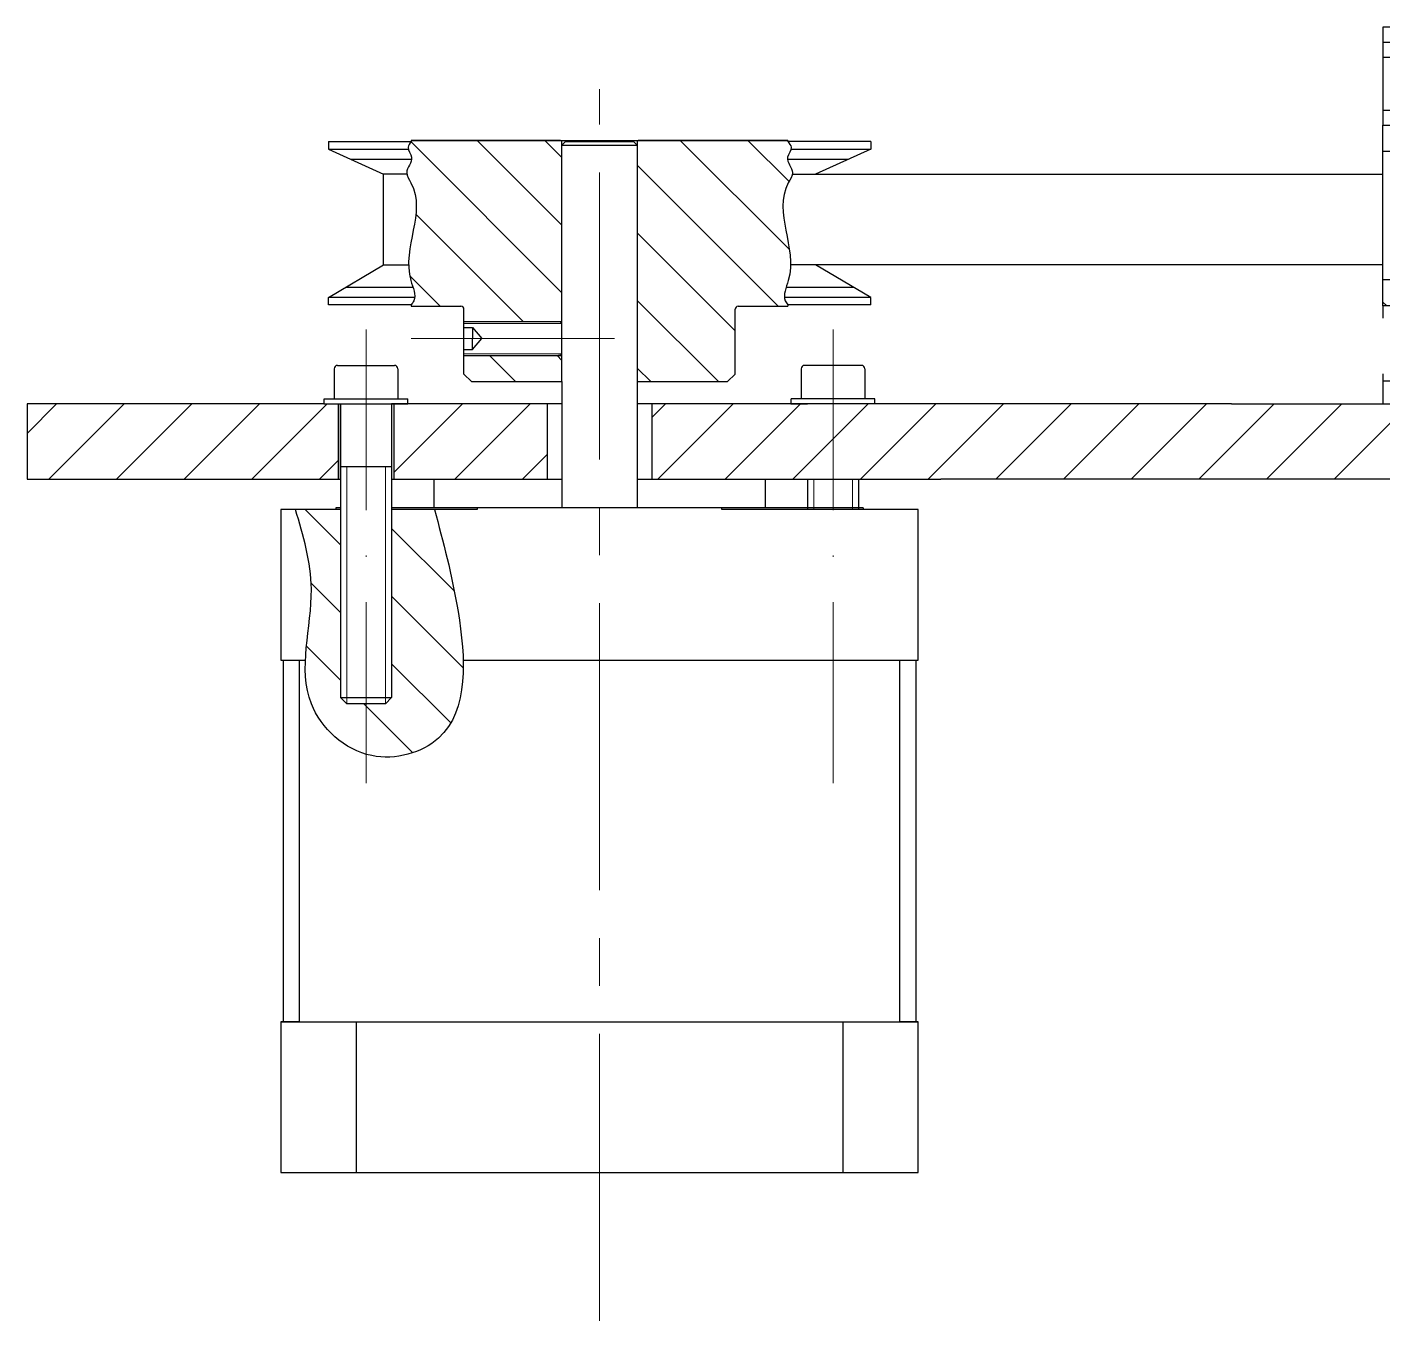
# Model space of a CAD drawing. Header units: millimetres. Extents: x 587 to 10361, y -8386 to 1488.
# Drawn here: x 7230.9 to 7320.9, y -4947 to -4861.1 of the extents above; entities that cross this region are included whole.
import ezdxf

# ---------------------------------------------------------------- set-up
doc = ezdxf.new("R2010")
doc.units = ezdxf.units.MM
doc.linetypes.add('ACAD_ISO10W100', pattern=[18, 12, -3, 0, -3])
doc.linetypes.add('CENTER2', pattern=[28.575, 19.05, -3.175, 3.175, -3.175])
for name, color, linetype, lineweight in [('Cienka', 30, 'Continuous', 0), ('Gruba', 7, 'Continuous', 30), ('Kreskowanie', 10, 'Continuous', 0), ('Symetria', 210, 'ACAD_ISO10W100', 0), ('Widoczne (ISO)', 7, 'Continuous', 30)]:
    doc.layers.add(name, color=color, linetype=linetype, lineweight=lineweight)
pattern_1 = [(135, (-687.5045, -301.4428), (-2.245064, -2.245064), [])]

# ---------------------------------------------------------------- blocks, each defined once
blk = doc.blocks.new('*U232')
at = {"layer": 'Symetria', "color": 0, "transparency": 16777216}
blk.add_line((0, 2.907), (0, -28.374), dxfattribs=at)
blk = doc.blocks.new('*U235')
at = {"layer": 'Symetria', "color": 0, "transparency": 16777216}
blk.add_line((0, 2.907), (0, -28.374), dxfattribs=at)
blk = doc.blocks.new('*U236')
at = {"layer": 'Symetria', "color": 0, "linetype": 'CENTER2', "transparency": 16777216}
blk.add_line((-6.75, 0), (6.75, 0), dxfattribs=at)
blk = doc.blocks.new('*U237')
at = {"layer": 'Symetria', "color": 0, "linetype": 'CENTER2', "transparency": 16777216}
blk.add_line((0, -68.177), (0, 13.546), dxfattribs=at)

msp = doc.modelspace()

# ---------------------------------------------------------------- hatches: boundary and pattern name
at = {"layer": 'Kreskowanie'}
h = msp.add_hatch(dxfattribs=at)
h.set_pattern_fill('ANSI31', color=256, angle=90)
h.set_pattern_definition(pattern_1)
h.paths.add_polyline_path([(7439.775, -4877.867), (7325.848, -4877.867), (7325.851, -4879.617), (7439.738, -4879.617)])
h.paths.add_polyline_path([(7325.848, -4877.867), (7320.87, -4877.867), (7320.87, -4879.617), (7325.851, -4879.617)])
h.paths.add_polyline_path([(7439.886, -4867.617), (7320.87, -4867.617), (7320.87, -4869.367), (7440.33, -4869.367)])
h = msp.add_hatch(dxfattribs=at)
h.set_pattern_fill('ANSI31', color=256, angle=90)
h.set_pattern_definition(pattern_1)
edge = h.paths.add_edge_path()
edge.add_arc((7266.27, -4868.733), 0.1, 0, 90)
edge.add_line((7266.27, -4868.633), (7256.37, -4868.633))
edge.add_line((7256.37, -4868.633), (7256.37, -4868.713))
edge.add_spline(control_points=[(7256.37, -4868.713), (7256.269, -4868.835), (7256.134, -4868.997), (7256.156, -4869.17), (7256.167, -4869.213)], knot_values=[0, 0, 0, 0, 0.431049, 0.570374, 0.570374, 0.570374, 0.570374], degree=3, periodic=0)
edge.add_spline(control_points=[(7256.167, -4869.213), (7256.213, -4869.387), (7256.393, -4869.614), (7256.394, -4869.84), (7256.389, -4869.883)], knot_values=[0.570374, 0.570374, 0.570374, 0.570374, 1.137581, 1.271619, 1.271619, 1.271619, 1.271619], degree=3, periodic=0)
edge.add_spline(control_points=[(7256.389, -4869.883), (7256.355, -4870.182), (7256.042, -4870.517), (7256.07, -4870.845), (7256.077, -4870.883)], knot_values=[1.271619, 1.271619, 1.271619, 1.271619, 2.200904, 2.324137, 2.324137, 2.324137, 2.324137], degree=3, periodic=0)
edge.add_spline(control_points=[(7256.077, -4870.883), (7256.112, -4871.073), (7257.373, -4872.942), (7256.167, -4874.993), (7256.194, -4876.883)], knot_values=[2.324137, 2.324137, 2.324137, 2.324137, 2.936715, 8.408505, 8.408505, 8.408505, 8.408505], degree=3, periodic=0)
edge.add_spline(control_points=[(7256.194, -4876.883), (7256.199, -4877.23), (7256.26, -4877.731), (7256.438, -4878.233), (7256.485, -4878.383)], knot_values=[8.408505, 8.408505, 8.408505, 8.408505, 9.414785, 9.851685, 9.851685, 9.851685, 9.851685], degree=3, periodic=0)
edge.add_spline(control_points=[(7256.485, -4878.383), (7256.559, -4878.615), (7256.618, -4878.842), (7256.598, -4879.053)], knot_values=[9.851685, 9.851685, 9.851685, 9.851685, 10.530033, 10.530033, 10.530033, 10.530033], degree=3, periodic=0)
edge.add_spline(control_points=[(7256.598, -4879.053), (7256.59, -4879.129), (7256.549, -4879.302), (7256.435, -4879.462), (7256.37, -4879.553)], knot_values=[10.530033, 10.530033, 10.530033, 10.530033, 10.776384, 11.101598, 11.101598, 11.101598, 11.101598], degree=3, periodic=0)
edge.add_line((7256.37, -4879.553), (7256.37, -4879.633))
edge.add_line((7256.37, -4879.633), (7259.67, -4879.633))
edge.add_arc((7259.67, -4879.833), 0.2, 0, 90, ccw=False)
edge.add_line((7259.87, -4879.833), (7259.87, -4880.65))
edge.add_line((7259.87, -4880.65), (7266.37, -4880.65))
edge.add_line((7266.37, -4880.65), (7266.37, -4868.733))
edge = h.paths.add_edge_path()
edge.add_spline(control_points=[(7281.546, -4876.883), (7281.573, -4874.993), (7280.367, -4872.942), (7281.629, -4871.073), (7281.663, -4870.883)], knot_values=[2.324137, 2.324137, 2.324137, 2.324137, 7.795928, 8.408505, 8.408505, 8.408505, 8.408505], degree=3, periodic=0)
edge.add_spline(control_points=[(7281.663, -4870.883), (7281.67, -4870.845), (7281.699, -4870.517), (7281.386, -4870.182), (7281.352, -4869.883)], knot_values=[1.271619, 1.271619, 1.271619, 1.271619, 1.394852, 2.324137, 2.324137, 2.324137, 2.324137], degree=3, periodic=0)
edge.add_spline(control_points=[(7281.352, -4869.883), (7281.347, -4869.84), (7281.347, -4869.614), (7281.528, -4869.387), (7281.573, -4869.213)], knot_values=[0.570374, 0.570374, 0.570374, 0.570374, 0.704411, 1.271619, 1.271619, 1.271619, 1.271619], degree=3, periodic=0)
edge.add_spline(control_points=[(7281.573, -4869.213), (7281.585, -4869.17), (7281.606, -4868.997), (7281.472, -4868.835), (7281.37, -4868.713)], knot_values=[0, 0, 0, 0, 0.139324, 0.570374, 0.570374, 0.570374, 0.570374], degree=3, periodic=0)
edge.add_line((7281.37, -4868.713), (7281.37, -4868.633))
edge.add_line((7281.37, -4868.633), (7271.47, -4868.633))
edge.add_arc((7271.47, -4868.733), 0.1, 90, 180)
edge.add_line((7271.37, -4868.733), (7271.37, -4884.633))
edge.add_line((7271.37, -4884.633), (7277.37, -4884.633))
edge.add_line((7277.37, -4884.633), (7277.87, -4884.133))
edge.add_line((7277.87, -4884.133), (7277.87, -4879.833))
edge.add_arc((7278.07, -4879.833), 0.2, 90, 180, ccw=False)
edge.add_line((7278.07, -4879.633), (7281.37, -4879.633))
edge.add_line((7281.37, -4879.633), (7281.37, -4879.553))
edge.add_spline(control_points=[(7281.37, -4879.553), (7281.305, -4879.462), (7281.191, -4879.302), (7281.15, -4879.129), (7281.143, -4879.053)], knot_values=[10.530033, 10.530033, 10.530033, 10.530033, 10.855246, 11.101598, 11.101598, 11.101598, 11.101598], degree=3, periodic=0)
edge.add_spline(control_points=[(7281.143, -4879.053), (7281.122, -4878.842), (7281.181, -4878.615), (7281.255, -4878.383)], knot_values=[9.851685, 9.851685, 9.851685, 9.851685, 10.530033, 10.530033, 10.530033, 10.530033], degree=3, periodic=0)
edge.add_spline(control_points=[(7281.255, -4878.383), (7281.303, -4878.233), (7281.481, -4877.731), (7281.541, -4877.23), (7281.546, -4876.883)], knot_values=[8.408505, 8.408505, 8.408505, 8.408505, 8.845406, 9.851685, 9.851685, 9.851685, 9.851685], degree=3, periodic=0)
h.paths.add_polyline_path([(7266.37, -4882.915), (7259.87, -4882.915), (7259.87, -4884.133), (7260.37, -4884.633), (7266.37, -4884.633)])
h = msp.add_hatch(dxfattribs=at)
h.set_pattern_fill('ANSI31', color=256)
h.set_pattern_definition([(45, (-687.5045, -301.4428), (-2.245064, 2.245064), [])])
h.paths.add_polyline_path([(7251.517, -4886.117), (7250.987, -4886.117), (7250.589, -4886.117), (7250.57, -4886.117), (7230.87, -4886.117), (7230.87, -4891.117), (7251.517, -4891.117)])
h.paths.add_polyline_path([(7265.4, -4886.117), (7255.223, -4886.117), (7255.223, -4891.117), (7265.4, -4891.117)])
h.paths.add_polyline_path([(7286.07, -4886.117), (7281.589, -4886.117), (7281.57, -4886.117), (7272.34, -4886.117), (7272.34, -4891.117), (7286.07, -4891.117)])
h.paths.add_polyline_path([(7323.876, -4886.117), (7310.811, -4886.117), (7291.261, -4886.117), (7286.07, -4886.117), (7286.07, -4891.117), (7291.526, -4891.117), (7323.07, -4891.117), (7323.876, -4891.117)])
h = msp.add_hatch(dxfattribs=at)
h.set_pattern_fill('ANSI31', color=256, angle=90)
h.set_pattern_definition(pattern_1)
edge = h.paths.add_edge_path()
edge.add_spline(control_points=[(7253.37, -4909.359), (7253.494, -4909.395), (7255.174, -4909.812), (7260.35, -4908.366), (7259.776, -4900.034), (7258.488, -4895.264), (7257.908, -4893.117)], knot_values=[0, 0, 0, 0, 0.368427, 4.954078, 13.449712, 20.406083, 20.406083, 20.406083, 20.406083], degree=3, periodic=0)
edge.add_line((7257.908, -4893.117), (7255.07, -4893.117))
edge.add_line((7255.07, -4893.117), (7255.07, -4905.59))
edge.add_line((7255.07, -4905.59), (7254.653, -4906.007))
edge.add_line((7254.653, -4906.007), (7253.37, -4906.007))
edge.add_line((7253.37, -4906.007), (7253.37, -4909.359))
edge = h.paths.add_edge_path()
edge.add_line((7253.37, -4906.007), (7252.087, -4906.007))
edge.add_line((7252.087, -4906.007), (7251.67, -4905.59))
edge.add_line((7251.67, -4905.59), (7251.67, -4893.117))
edge.add_line((7251.67, -4893.117), (7248.681, -4893.117))
edge.add_spline(control_points=[(7248.681, -4893.117), (7249.2, -4894.854), (7250.451, -4899.042), (7248.193, -4905.422), (7251.724, -4908.881), (7253.37, -4909.359)], knot_values=[20.406083, 20.406083, 20.406083, 20.406083, 25.797712, 33.409277, 38.317977, 38.317977, 38.317977, 38.317977], degree=3, periodic=0)
edge.add_line((7253.37, -4909.359), (7253.37, -4906.007))
h.paths.add_polyline_path([(7288.162, -4900.741), (7288.265, -4901.608), (7288.257, -4901.544), (7288.249, -4901.473), (7288.241, -4901.401), (7288.162, -4900.739)])

# ---------------------------------------------------------------- linework, layer by layer
at = {"layer": 'Cienka'}
for p, q in [((7259.87, -4880.771), (7266.37, -4880.771)), ((7259.87, -4882.794), (7266.37, -4882.794)), ((7252.087, -4906.007), (7252.087, -4890.291)), ((7254.653, -4906.007), (7254.653, -4890.291)), ((7283.087, -4893.117), (7283.087, -4891.117)), ((7285.653, -4893.117), (7285.653, -4891.117))]:
    msp.add_line(p, q, dxfattribs=at)
at = {"layer": 'Gruba'}
for p, q in [((7250.87, -4868.713), (7250.87, -4869.213)), ((7250.87, -4868.713), (7256.37, -4868.713)), ((7256.37, -4868.633), (7256.37, -4868.713)), ((7256.37, -4868.633), (7281.37, -4868.633)), ((7266.27, -4868.633), (7256.37, -4868.633)), ((7266.37, -4868.955), (7266.612, -4868.713)), ((7266.37, -4884.633), (7266.37, -4868.733)), ((7266.37, -4868.955), (7271.37, -4868.955)), ((7266.612, -4868.713), (7271.128, -4868.713)), ((7271.37, -4868.955), (7271.128, -4868.713)), ((7281.37, -4868.633), (7281.37, -4868.713)), ((7286.87, -4868.713), (7281.37, -4868.713)), ((7286.87, -4868.713), (7286.87, -4869.213)), ((7250.87, -4869.213), (7256.167, -4869.213)), ((7250.87, -4869.213), (7254.536, -4870.883)), ((7252.341, -4869.883), (7256.389, -4869.883)), ((7281.352, -4869.883), (7285.4, -4869.883)), ((7281.573, -4869.213), (7286.87, -4869.213)), ((7286.87, -4869.213), (7283.205, -4870.883)), ((7254.536, -4876.883), (7254.536, -4870.883)), ((7256.077, -4870.883), (7254.536, -4870.883)), ((7250.87, -4879.053), (7254.536, -4876.883)), ((7254.536, -4876.883), (7256.194, -4876.883)), ((7286.87, -4879.053), (7283.205, -4876.883)), ((7256.485, -4878.383), (7252.002, -4878.383)), ((7285.739, -4878.383), (7281.255, -4878.383)), ((7250.87, -4879.553), (7250.87, -4879.053)), ((7256.598, -4879.053), (7250.87, -4879.053)), ((7256.37, -4879.553), (7250.87, -4879.553)), ((7256.37, -4879.553), (7256.37, -4879.633)), ((7256.37, -4879.633), (7259.67, -4879.633)), ((7278.07, -4879.633), (7281.37, -4879.633)), ((7286.87, -4879.053), (7281.143, -4879.053)), ((7281.37, -4879.553), (7281.37, -4879.633)), ((7286.87, -4879.553), (7281.37, -4879.553)), ((7286.87, -4879.553), (7286.87, -4879.053)), ((7259.87, -4884.133), (7259.87, -4879.833)), ((7259.87, -4880.65), (7266.37, -4880.65)), ((7266.37, -4880.771), (7266.249, -4880.65)), ((7277.87, -4884.133), (7277.87, -4879.833)), ((7259.87, -4881.052), (7260.439, -4881.052)), ((7260.439, -4881.052), (7261.063, -4881.783)), ((7260.439, -4881.052), (7260.439, -4881.783)), ((7266.37, -4882.794), (7266.37, -4880.771)), ((7260.439, -4882.513), (7261.063, -4881.783)), ((7260.439, -4882.513), (7260.439, -4881.783)), ((7259.87, -4882.513), (7260.439, -4882.513)), ((7259.87, -4882.915), (7266.37, -4882.915)), ((7266.37, -4882.915), (7266.141, -4882.915)), ((7266.249, -4882.915), (7266.37, -4882.794)), ((7251.257, -4883.781), (7251.257, -4885.783)), ((7251.479, -4883.559), (7255.261, -4883.559)), ((7255.484, -4883.781), (7255.484, -4885.783)), ((7282.257, -4883.781), (7282.257, -4885.783)), ((7286.261, -4883.559), (7282.479, -4883.559)), ((7286.484, -4883.781), (7286.484, -4885.783)), ((7250.589, -4885.783), (7256.151, -4885.783)), ((7250.589, -4886.117), (7250.589, -4885.783)), ((7256.151, -4886.117), (7256.151, -4885.783)), ((7287.151, -4885.783), (7281.589, -4885.783)), ((7281.589, -4886.117), (7281.589, -4885.783)), ((7287.151, -4886.117), (7287.151, -4885.783)), ((7250.589, -4886.117), (7250.987, -4886.117)), ((7250.987, -4886.117), (7254.482, -4886.117)), ((7251.517, -4886.117), (7251.517, -4891.117)), ((7251.67, -4886.117), (7251.67, -4905.59)), ((7254.482, -4886.117), (7256.151, -4886.117)), ((7255.07, -4886.117), (7255.07, -4905.59)), ((7255.223, -4886.117), (7255.223, -4891.117)), ((7265.4, -4886.117), (7265.4, -4891.117)), ((7272.34, -4886.117), (7272.34, -4891.117)), ((7283.258, -4886.117), (7281.589, -4886.117)), ((7286.753, -4886.117), (7283.258, -4886.117)), ((7287.151, -4886.117), (7286.753, -4886.117)), ((7310.811, -4886.117), (7291.261, -4886.117)), ((7255.07, -4890.291), (7251.67, -4890.291)), ((7282.67, -4891.117), (7282.67, -4893.117)), ((7286.07, -4891.117), (7286.07, -4893.117)), ((7247.72, -4903.117), (7249.346, -4903.117)), ((7259.818, -4903.117), (7288.395, -4903.117)), ((7288.395, -4903.117), (7290.02, -4903.117)), ((7251.67, -4905.59), (7255.07, -4905.59)), ((7252.087, -4906.007), (7251.67, -4905.59)), ((7254.653, -4906.007), (7255.07, -4905.59)), ((7254.653, -4906.007), (7252.087, -4906.007)), ((7247.72, -4927.117), (7252.72, -4927.117)), ((7252.72, -4927.117), (7285.02, -4927.117)), ((7252.72, -4927.117), (7252.72, -4937.117)), ((7285.02, -4927.117), (7290.02, -4927.117)), ((7285.02, -4927.117), (7285.02, -4937.117))]:
    msp.add_line(p, q, dxfattribs=at)
msp.add_lwpolyline([(7281.37, -4868.633), (7271.47, -4868.633, 0.414214), (7271.37, -4868.733), (7271.37, -4893.017)], format="xyb", dxfattribs=at)
for centre, radius, start, end in [((7266.27, -4868.733), 0.1, 0, 90), ((7259.67, -4879.833), 0.2, 0, 90), ((7278.07, -4879.833), 0.2, 90, 180), ((7251.479, -4883.781), 0.222, 90, 180), ((7255.261, -4883.781), 0.222, 0, 90), ((7282.479, -4883.781), 0.222, 90, 180), ((7286.261, -4883.781), 0.222, 0, 90)]:
    msp.add_arc(centre, radius, start, end, dxfattribs=at)
for points in [[(7256.37, -4868.713), (7256.155, -4869.086), (7256.387, -4869.753), (7256.068, -4870.768), (7256.341, -4871.451), (7256.341, -4877.929), (7256.541, -4879.276), (7256.37, -4879.553)], [(7281.37, -4868.713), (7281.586, -4869.086), (7281.353, -4869.753), (7281.672, -4870.768), (7281.4, -4871.451), (7281.4, -4877.929), (7281.199, -4879.276), (7281.37, -4879.553)], [(7257.908, -4893.117), (7259.476, -4899.894), (7258.181, -4908.29), (7253.745, -4909.452), (7249.741, -4906.015), (7249.741, -4898.403), (7248.681, -4893.117)]]:
    msp.add_spline(points, degree=3, dxfattribs=at)
at = {"layer": 'Widoczne (ISO)'}
for p, q in [((7320.87, -4861.117), (7320.87, -4862.117)), ((7439.367, -4861.117), (7320.87, -4861.117)), ((7320.87, -4862.117), (7320.87, -4863.117)), ((7320.87, -4862.117), (7439.775, -4862.117)), ((7320.87, -4863.117), (7320.87, -4866.617)), ((7320.87, -4863.117), (7439.775, -4863.117)), ((7320.87, -4866.617), (7320.87, -4867.617)), ((7320.87, -4866.617), (7439.404, -4866.617)), ((7320.87, -4867.617), (7439.886, -4867.617)), ((7320.87, -4869.367), (7320.87, -4867.617)), ((7440.33, -4869.367), (7320.87, -4869.367)), ((7320.87, -4877.867), (7320.87, -4869.367)), ((7256.077, -4870.883), (7254.536, -4870.883)), ((7254.536, -4876.883), (7254.536, -4870.883)), ((7281.663, -4870.883), (7320.87, -4870.883)), ((7254.536, -4876.883), (7256.194, -4876.883)), ((7320.87, -4876.883), (7281.546, -4876.883)), ((7320.87, -4877.867), (7439.775, -4877.867)), ((7320.87, -4879.617), (7320.87, -4877.867)), ((7439.738, -4879.617), (7320.87, -4879.617)), ((7320.87, -4879.617), (7320.87, -4880.429)), ((7260.37, -4884.633), (7259.87, -4884.133)), ((7277.37, -4884.633), (7277.87, -4884.133)), ((7320.87, -4884.117), (7320.87, -4884.617)), ((7260.37, -4884.633), (7266.37, -4884.633)), ((7266.37, -4884.633), (7266.37, -4893.017)), ((7271.37, -4884.633), (7277.37, -4884.633)), ((7320.87, -4884.617), (7320.87, -4886.117)), ((7324.123, -4884.617), (7320.87, -4884.617)), ((7250.57, -4886.117), (7230.87, -4886.117)), ((7230.87, -4886.117), (7230.87, -4891.117)), ((7250.57, -4886.117), (7251.67, -4886.117)), ((7251.67, -4891.117), (7251.67, -4886.117)), ((7255.07, -4886.117), (7255.07, -4891.117)), ((7266.37, -4886.117), (7255.07, -4886.117)), ((7281.57, -4886.117), (7271.37, -4886.117)), ((7281.57, -4886.117), (7282.67, -4886.117)), ((7291.261, -4886.117), (7286.07, -4886.117)), ((7287.17, -4886.117), (7286.07, -4886.117)), ((7310.811, -4886.117), (7324.158, -4886.117)), ((7230.87, -4891.117), (7251.67, -4891.117)), ((7255.07, -4891.117), (7266.37, -4891.117)), ((7257.87, -4891.117), (7257.87, -4893.017)), ((7271.37, -4891.117), (7286.07, -4891.117)), ((7279.87, -4891.117), (7279.87, -4893.017)), ((7286.07, -4891.117), (7291.526, -4891.117)), ((7323.07, -4891.117), (7291.526, -4891.117)), ((7251.671, -4893.117), (7247.72, -4893.117)), ((7247.72, -4893.117), (7247.72, -4903.117)), ((7251.671, -4893.017), (7251.37, -4893.017)), ((7251.37, -4893.017), (7251.37, -4893.117)), ((7260.746, -4893.017), (7255.071, -4893.017)), ((7260.746, -4893.117), (7255.071, -4893.117)), ((7276.994, -4893.017), (7260.746, -4893.017)), ((7260.746, -4893.017), (7260.746, -4893.117)), ((7276.994, -4893.117), (7276.994, -4893.017)), ((7286.07, -4893.017), (7276.994, -4893.017)), ((7282.67, -4893.117), (7276.994, -4893.117)), ((7290.02, -4893.117), (7282.67, -4893.117)), ((7286.37, -4893.017), (7286.07, -4893.017)), ((7286.37, -4893.017), (7286.37, -4893.117)), ((7290.02, -4903.117), (7290.02, -4893.117)), ((7247.72, -4903.117), (7248.94, -4903.117)), ((7247.87, -4903.117), (7247.87, -4927.117)), ((7248.94, -4903.117), (7248.94, -4927.117)), ((7288.8, -4927.117), (7288.8, -4903.117)), ((7288.8, -4903.117), (7290.02, -4903.117)), ((7289.87, -4903.117), (7289.87, -4927.117)), ((7248.94, -4927.117), (7247.72, -4927.117)), ((7247.72, -4927.117), (7247.72, -4937.117)), ((7290.02, -4927.117), (7288.8, -4927.117)), ((7290.02, -4937.117), (7290.02, -4927.117)), ((7247.72, -4937.117), (7290.02, -4937.117))]:
    msp.add_line(p, q, dxfattribs=at)

# ---------------------------------------------------------------- block references
at = {"layer": 'Symetria', "linetype": 'CENTER2'}
for name, p in [('*U237', (7268.87, -4878.779)), ('*U236', (7263.12, -4881.783))]:
    msp.add_blockref(name, p, dxfattribs=at)
at = {"layer": 'Symetria'}
for name, p in [('*U232', (7253.37, -4884.077)), ('*U235', (7284.37, -4884.077))]:
    msp.add_blockref(name, p, dxfattribs=at)

doc.saveas('drawing.dxf')
